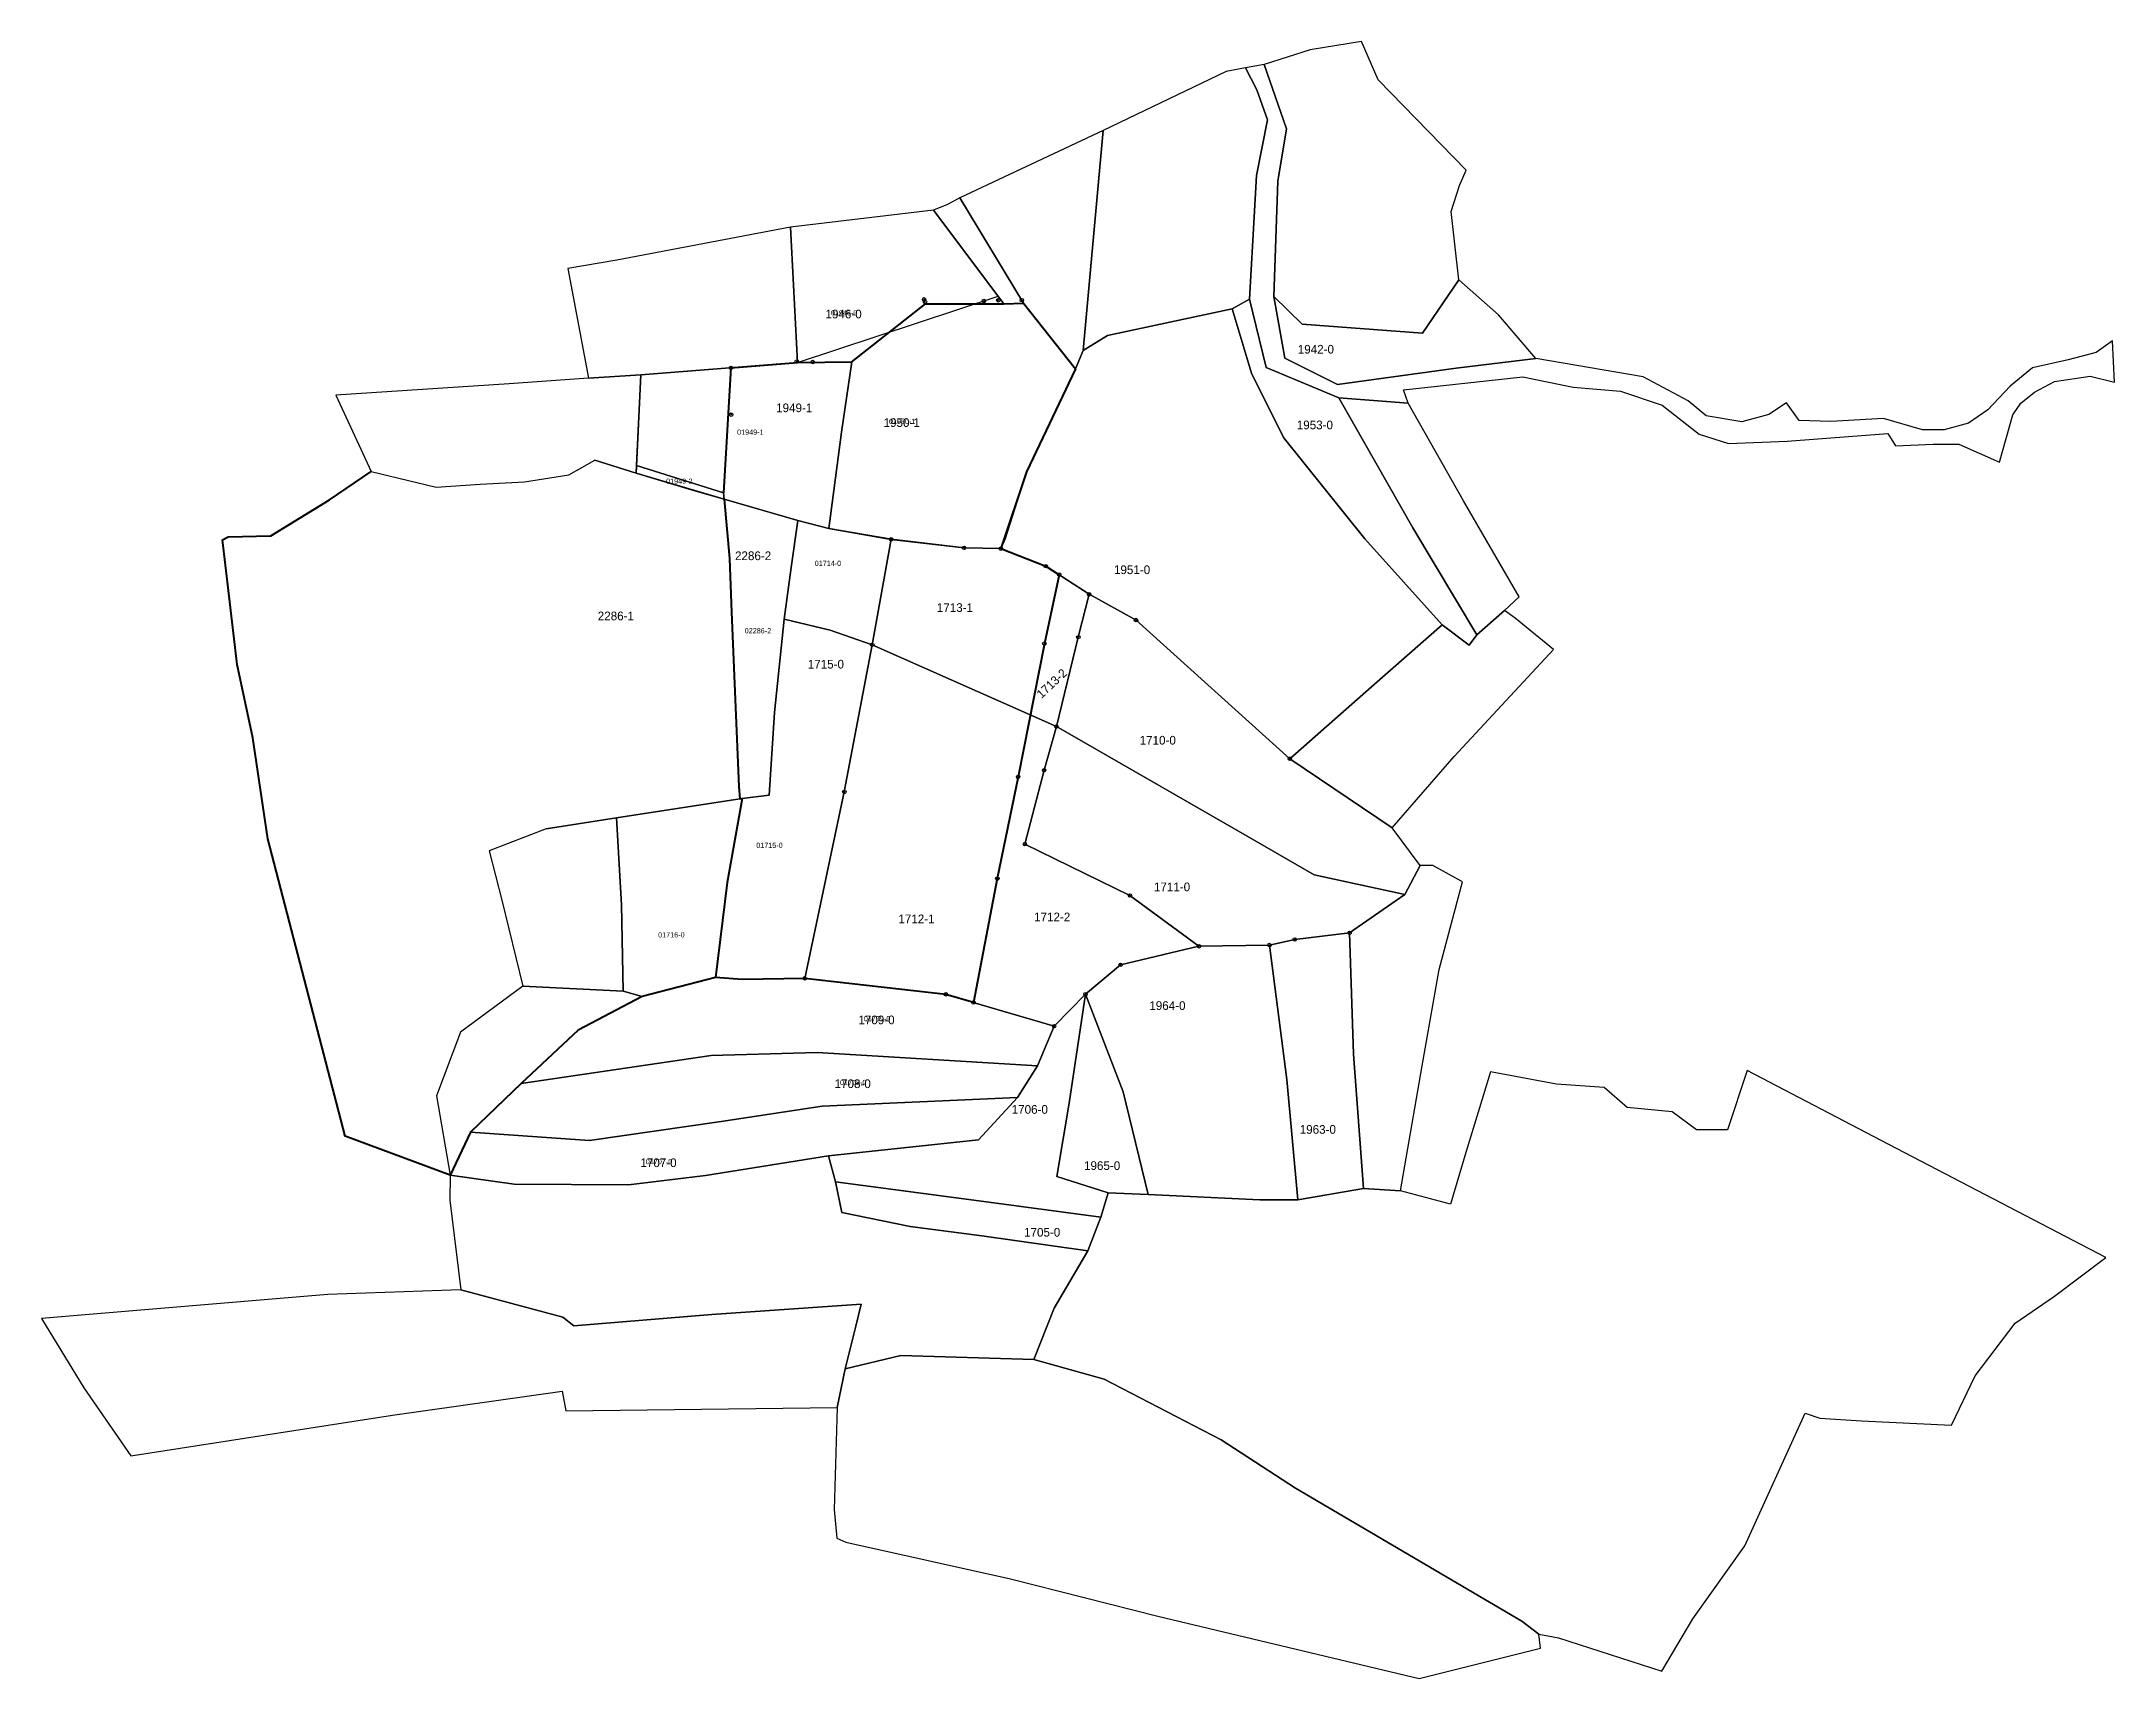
# Model space of a CAD drawing. Header units: inches. Extents: x 7518787 to 7519383, y 4697908 to 4698378.
import ezdxf
from ezdxf.enums import TextEntityAlignment as Align

# ---------------------------------------------------------------- set-up
doc = ezdxf.new("R2010")
doc.units = ezdxf.units.IN
doc.header["$MEASUREMENT"] = 0
doc.header["$PDMODE"] = 32
doc.header["$PDSIZE"] = -3
for name, color, linetype in [('Nr.i parcelles i ri', 10, 'Continuous'), ('RAHOVIC_PAR_PARCELGEOM_ILI', 7, 'Continuous'), ('RAHOVICA_A10_PAR_PARCEL_TX', 7, 'Continuous'), ('RAHOVICA_PAR_PARCELGEOM_IL', 7, 'Continuous'), ('TEXT', 1, 'Continuous')]:
    doc.layers.add(name, color=color, linetype=linetype)

msp = doc.modelspace()

# ---------------------------------------------------------------- linework, layer by layer
for p, q in [((7519002.81, 4698324.89), (7519004.77, 4698285.98)), ((7519004.77, 4698285.98), (7519002.81, 4698324.89)), ((7519041.63, 4698302.84), (7519020.44, 4698286.12)), ((7519020.44, 4698286.12), (7519041.63, 4698302.84)), ((7519004.77, 4698285.98), (7518959.74, 4698282.41)), ((7518959.74, 4698282.41), (7519004.77, 4698285.98)), ((7519020.44, 4698286.12), (7519004.77, 4698285.98)), ((7519004.77, 4698285.98), (7519020.44, 4698286.12)), ((7519017.41, 4698265.95), (7519020.44, 4698286.12)), ((7519020.44, 4698286.12), (7519017.41, 4698265.95)), ((7518959.74, 4698282.41), (7518944.74, 4698281.44)), ((7518944.74, 4698281.44), (7518959.74, 4698282.41)), ((7518958.52, 4698256.32), (7518959.74, 4698282.41)), ((7518959.74, 4698282.41), (7518958.52, 4698256.32)), ((7519013.77, 4698238.24), (7519017.41, 4698265.95)), ((7519017.41, 4698265.95), (7519013.77, 4698238.24)), ((7518946.48, 4698257.9), (7518958.42, 4698254.16)), ((7518958.42, 4698254.16), (7518946.48, 4698257.9)), ((7518958.42, 4698254.16), (7518958.52, 4698256.32)), ((7518958.52, 4698256.32), (7518958.42, 4698254.16)), ((7518958.52, 4698256.32), (7518983.55, 4698248.47)), ((7518958.52, 4698256.32), (7518958.52, 4698256.32)), ((7518983.55, 4698248.47), (7518958.52, 4698256.32)), ((7518975.24, 4698249.07), (7518958.42, 4698254.16)), ((7518958.42, 4698254.16), (7518975.24, 4698249.07)), ((7518983.72, 4698246.63), (7518975.24, 4698249.07)), ((7518975.24, 4698249.07), (7518983.72, 4698246.63)), ((7518983.55, 4698248.47), (7518983.72, 4698246.63)), ((7518983.72, 4698246.63), (7518983.55, 4698248.47)), ((7518983.72, 4698246.63), (7519004.91, 4698240.54)), ((7519004.91, 4698240.54), (7518983.72, 4698246.63)), ((7518983.72, 4698246.63), (7518983.72, 4698246.63)), ((7518983.72, 4698246.63), (7518983.72, 4698246.63)), ((7519003.01, 4698227.06), (7519004.91, 4698240.54)), ((7519004.91, 4698240.54), (7519003.01, 4698227.06)), ((7519004.91, 4698240.54), (7519013.77, 4698238.24)), ((7519013.77, 4698238.24), (7519004.91, 4698240.54)), ((7519031.71, 4698235.12), (7519013.77, 4698238.24)), ((7519013.77, 4698238.24), (7519031.71, 4698235.12)), ((7519026.3, 4698204.81), (7519031.71, 4698235.12)), ((7519031.71, 4698235.12), (7519026.3, 4698204.81)), ((7519052.68, 4698232.69), (7519031.71, 4698235.12)), ((7519031.71, 4698235.12), (7519052.68, 4698232.69)), ((7519000.97, 4698212.18), (7519003.01, 4698227.06)), ((7519003.01, 4698227.06), (7519000.97, 4698212.18)), ((7518998.14, 4698185.28), (7519000.97, 4698212.18)), ((7519000.97, 4698212.18), (7518998.14, 4698185.28)), ((7519000.97, 4698212.18), (7519014.16, 4698208.99)), ((7519014.16, 4698208.99), (7519000.97, 4698212.18)), ((7519014.16, 4698208.99), (7519026.3, 4698204.81)), ((7519026.3, 4698204.81), (7519014.16, 4698208.99)), ((7519018.25, 4698162.48), (7519026.3, 4698204.81)), ((7519026.3, 4698204.81), (7519018.25, 4698162.48)), ((7519079.22, 4698181.31), (7519026.3, 4698204.81)), ((7519026.3, 4698204.81), (7519079.22, 4698181.31)), ((7519026.3, 4698204.81), (7519026.3, 4698204.81)), ((7518996.6, 4698161.57), (7518998.14, 4698185.28)), ((7518998.14, 4698185.28), (7518996.6, 4698161.57)), ((7518952.79, 4698155.01), (7518988.21, 4698160.47)), ((7518988.21, 4698160.47), (7518952.79, 4698155.01)), ((7518988.85, 4698160.57), (7518984.59, 4698136.43)), ((7518988.21, 4698160.47), (7518988.85, 4698160.57)), ((7518988.85, 4698160.57), (7518988.21, 4698160.47)), ((7518988.21, 4698160.47), (7518988.21, 4698160.47)), ((7518988.85, 4698160.57), (7518996.6, 4698161.57)), ((7518996.6, 4698161.57), (7518988.85, 4698160.57)), ((7519006.88, 4698108.89), (7519018.25, 4698162.48)), ((7519018.25, 4698162.48), (7519006.88, 4698108.89)), ((7518932.5, 4698151.83), (7518952.79, 4698155.01)), ((7518952.79, 4698155.01), (7518932.5, 4698151.83)), ((7518952.79, 4698155.01), (7518954.2, 4698130.04)), ((7518952.79, 4698155.01), (7518952.79, 4698155.01)), ((7518954.2, 4698130.04), (7518952.79, 4698155.01)), ((7518954.2, 4698130.04), (7518954.67, 4698105.17)), ((7518954.67, 4698105.17), (7518954.2, 4698130.04)), ((7518925.81, 4698106.62), (7518954.67, 4698105.17)), ((7518954.67, 4698105.17), (7518925.81, 4698106.62)), ((7518960.14, 4698103.71), (7518981.17, 4698109.17)), ((7518981.17, 4698109.17), (7518960.14, 4698103.71)), ((7518981.17, 4698109.17), (7518988.85, 4698108.57)), ((7518988.85, 4698108.57), (7518981.17, 4698109.17)), ((7518981.17, 4698109.17), (7518981.17, 4698109.17)), ((7518988.85, 4698108.57), (7519006.88, 4698108.89)), ((7519006.88, 4698108.89), (7518988.85, 4698108.57)), ((7519047.43, 4698104.28), (7519006.88, 4698108.89)), ((7519006.88, 4698108.89), (7519047.43, 4698104.28)), ((7519006.88, 4698108.89), (7519006.88, 4698108.89)), ((7518941.74, 4698094), (7518960.14, 4698103.71)), ((7518960.14, 4698103.71), (7518941.74, 4698094)), ((7518954.67, 4698105.17), (7518960.14, 4698103.71)), ((7518960.14, 4698103.71), (7518954.67, 4698105.17)), ((7518979.95, 4698086.72), (7518925.36, 4698078.65)), ((7518925.36, 4698078.65), (7518979.95, 4698086.72)), ((7519010.48, 4698087.53), (7518979.95, 4698086.72)), ((7518979.95, 4698086.72), (7519010.48, 4698087.53)), ((7519073.8, 4698083.77), (7519010.48, 4698087.53)), ((7519010.48, 4698087.53), (7519073.8, 4698083.77)), ((7519011.93, 4698072.18), (7518982.82, 4698067.74)), ((7518982.82, 4698067.74), (7519011.93, 4698072.18)), ((7519068.06, 4698074.61), (7519011.93, 4698072.18)), ((7519011.93, 4698072.18), (7519068.06, 4698074.61)), ((7518982.82, 4698067.74), (7518945.01, 4698062.28)), ((7518945.01, 4698062.28), (7518982.82, 4698067.74)), ((7519013.74, 4698057.87), (7519056.82, 4698062.48)), ((7519056.82, 4698062.48), (7519013.74, 4698057.87)), ((7519013.74, 4698057.87), (7518978.32, 4698052.24)), ((7518978.32, 4698052.24), (7519013.74, 4698057.87)), ((7519015.73, 4698050.36), (7519013.74, 4698057.87)), ((7519013.74, 4698057.87), (7519015.73, 4698050.36)), ((7518956.19, 4698049.51), (7518923.31, 4698049.73)), ((7518923.31, 4698049.73), (7518956.19, 4698049.51)), ((7518978.32, 4698052.24), (7518956.19, 4698049.51)), ((7518956.19, 4698049.51), (7518978.32, 4698052.24)), ((7519058.37, 4698044.75), (7519015.73, 4698050.36)), ((7519017.49, 4698041.53), (7519015.73, 4698050.36)), ((7519015.73, 4698050.36), (7519058.37, 4698044.75)), ((7519015.73, 4698050.36), (7519017.49, 4698041.53)), ((7519037.2, 4698037.58), (7519017.49, 4698041.53)), ((7519017.49, 4698041.53), (7519037.2, 4698037.58)), ((7519057.83, 4698034.82), (7519037.2, 4698037.58)), ((7519037.2, 4698037.58), (7519057.83, 4698034.82))]:
    msp.add_line(p, q)
at = {"color": 4, "linetype": 'Continuous', "lineweight": 40}
for p, q in [((7519020.44, 4698286.12), (7519041.63, 4698302.84)), ((7519041.63, 4698302.84), (7519064.07, 4698302.84)), ((7519064.07, 4698302.84), (7519069.81, 4698303.05)), ((7519069.81, 4698303.05), (7519084.76, 4698284.19)), ((7518985.66, 4698284.41, 650.63), (7519004.77, 4698285.98)), ((7519004.77, 4698285.98), (7519020.44, 4698286.12)), ((7518985.66, 4698284.41, 650.63), (7518983.55, 4698248.47)), ((7519084.76, 4698284.19), (7519070.65, 4698254.53)), ((7519070.65, 4698254.53), (7519063.26, 4698232.45)), ((7519063.26, 4698232.45), (7519076.15, 4698227.38)), ((7519076.15, 4698227.38), (7519079.99, 4698224.9)), ((7519079.99, 4698224.9), (7519075.77, 4698205.15)), ((7519075.77, 4698205.15), (7519068.22, 4698166.79)), ((7519068.22, 4698166.79), (7519062.23, 4698137.55)), ((7519062.23, 4698137.55), (7519055.38, 4698101.95)), ((7518988.85, 4698108.57), (7518981.17, 4698109.17)), ((7519006.88, 4698108.89), (7518988.85, 4698108.57)), ((7519047.43, 4698104.28), (7519006.88, 4698108.89)), ((7519055.38, 4698101.95), (7519047.43, 4698104.28))]:
    msp.add_line(p, q, dxfattribs=at)
at = {"color": 1, "linetype": 'Continuous'}
for p, q in [((7518958.52, 4698256.32), (7518983.55, 4698248.47)), ((7518983.55, 4698248.47), (7518983.72, 4698246.63))]:
    msp.add_line(p, q, dxfattribs=at)
at = {"color": 2, "linetype": 'Continuous'}
for p, q in [((7518983.72, 4698246.63), (7519004.91, 4698240.54)), ((7519004.91, 4698240.54), (7519013.77, 4698238.24)), ((7519013.77, 4698238.24), (7519031.69, 4698235.04)), ((7519031.69, 4698235.04), (7519052.68, 4698232.69)), ((7519052.68, 4698232.69), (7519063.26, 4698232.45)), ((7519075.77, 4698205.15), (7519079.99, 4698224.9)), ((7519075.77, 4698205.15), (7519072.18, 4698187.33)), ((7519072.18, 4698187.33), (7519068.22, 4698166.79)), ((7519062.23, 4698137.55), (7519068.22, 4698166.79)), ((7519055.38, 4698101.95), (7519062.23, 4698137.55))]:
    msp.add_line(p, q, dxfattribs=at)
at = {"color": 4, "linetype": 'Continuous'}
msp.add_line((7518988.85, 4698160.57), (7518988.21, 4698160.52), dxfattribs=at)
at = {"color": 2, "linetype": 'Continuous', "lineweight": 40, "flags": 128}
msp.add_lwpolyline([(7518983.67, 4698246.64), (7518985.26, 4698229.59), (7518985.79, 4698214.19), (7518987.95, 4698164.09), (7518988.21, 4698160.47), (7518988.85, 4698160.57), (7518984.59, 4698136.43), (7518981.17, 4698109.17), (7518960.14, 4698103.71), (7518941.74, 4698094), (7518925.36, 4698078.65), (7518910.77, 4698064.61), (7518904.95, 4698052.33), (7518874.75, 4698063.54), (7518868.61, 4698087.07), (7518852.5, 4698149.01), (7518848.15, 4698178.07), (7518843.66, 4698199.15), (7518841.23, 4698220.37), (7518839.44, 4698234.93), (7518841.11, 4698235.8), (7518853.36, 4698236.13), (7518870.18, 4698246.51), (7518882.2, 4698254.62), (7518882.2, 4698254.62), (7518882.2, 4698254.62), (7518882.2, 4698254.62)], dxfattribs=at)
at = {"color": 1, "linetype": 'Continuous', "flags": 128}
msp.add_lwpolyline([(7519079.99, 4698224.9), (7519075.77, 4698205.15), (7519072.18, 4698187.33), (7519068.22, 4698166.79), (7519062.23, 4698137.55), (7519055.38, 4698101.95)], dxfattribs=at)
msp.add_lwpolyline([(7518981.17, 4698109.17), (7518984.59, 4698136.43), (7518988.85, 4698160.57), (7518952.79, 4698155.01), (7518954.2, 4698130.04), (7518954.67, 4698105.17), (7518960.14, 4698103.71), (7518981.17, 4698109.17)], close=True)
for p in [(7519031.71, 4698235.12), (7519052.68, 4698232.69), (7519102.12, 4698211.91), (7519026.3, 4698204.81), (7519075.77, 4698205.15), (7519146.33, 4698172.04), (7519068.22, 4698166.79), (7519018.25, 4698162.48), (7519062.23, 4698137.55), (7519120.23, 4698118.1), (7519140.48, 4698118.46), (7519147.76, 4698120.04), (7519163.55, 4698121.98), (7519097.7, 4698112.76), (7519006.88, 4698108.89), (7519047.43, 4698104.28), (7519055.38, 4698101.95), (7519087.61, 4698104.32), (7519078.57, 4698095.14)]:
    msp.add_point(p)
at = {"color": 1, "linetype": 'Continuous'}
for p in [(7519063.26, 4698232.45), (7519076.15, 4698227.38), (7519088.64, 4698219.32), (7519102.12, 4698211.91), (7519146.33, 4698172.04)]:
    msp.add_point(p, dxfattribs=at)
at = {"color": 2, "linetype": 'Continuous'}
for p in [(7519063.26, 4698232.45), (7519076.15, 4698227.38), (7519080.02, 4698225.02), (7519088.64, 4698219.32)]:
    msp.add_point(p, dxfattribs=at)
at = {"color": 0, "linetype": 'Continuous'}
for p in [(7519085.52, 4698206.97), (7519079.22, 4698181.31), (7519075.69, 4698168.72), (7519070.18, 4698147.47), (7519100.37, 4698132.71)]:
    msp.add_point(p, dxfattribs=at)
at = {"layer": 'RAHOVIC_PAR_PARCELGEOM_ILI', "color": 7, "linetype": 'Continuous'}
msp.add_lwpolyline([(7519070.65, 4698254.53), (7519084.76, 4698284.19), (7519069.81, 4698303.05), (7519064.07, 4698302.84), (7519041.63, 4698302.84), (7519020.44, 4698286.12), (7519017.41, 4698265.95), (7519013.77, 4698238.24), (7519031.71, 4698235.12), (7519052.68, 4698232.69), (7519063.26, 4698232.45), (7519064.5, 4698235.29), (7519070.65, 4698254.53)], close=True, dxfattribs=at)
at = {"layer": 'RAHOVICA_PAR_PARCELGEOM_IL', "color": 5, "linetype": 'Continuous'}
for p, q in [((7518958.42, 4698254.16), (7518946.48, 4698257.9)), ((7518983.72, 4698246.63), (7518958.42, 4698254.16)), ((7519004.91, 4698240.54), (7518983.72, 4698246.63)), ((7519004.91, 4698240.54), (7519003.01, 4698227.06)), ((7519003.01, 4698227.06), (7519004.91, 4698240.54)), ((7519004.91, 4698240.54), (7519003.01, 4698227.06)), ((7519013.77, 4698238.24), (7519004.91, 4698240.54)), ((7519004.91, 4698240.54), (7519004.91, 4698240.54)), ((7519031.71, 4698235.12), (7519013.77, 4698238.24)), ((7519026.3, 4698204.81), (7519031.71, 4698235.12)), ((7519003.01, 4698227.06), (7519000.97, 4698212.18)), ((7519003.01, 4698227.06), (7519000.97, 4698212.18)), ((7519000.97, 4698212.18), (7519003.01, 4698227.06)), ((7519000.97, 4698212.18), (7518998.14, 4698185.28)), ((7518998.14, 4698185.28), (7519000.97, 4698212.18)), ((7519000.97, 4698212.18), (7518998.14, 4698185.28)), ((7519018.25, 4698162.48), (7519026.3, 4698204.81)), ((7519026.3, 4698204.81), (7519026.3, 4698204.81)), ((7518998.14, 4698185.28), (7518996.6, 4698161.57)), ((7518996.6, 4698161.57), (7518998.14, 4698185.28)), ((7518998.14, 4698185.28), (7518996.6, 4698161.57)), ((7518998.14, 4698185.28), (7518998.14, 4698185.28)), ((7518952.79, 4698155.01), (7518988.21, 4698160.47)), ((7518988.85, 4698160.57), (7518988.21, 4698160.47)), ((7518996.6, 4698161.57), (7518988.85, 4698160.57)), ((7519006.88, 4698108.89), (7519018.25, 4698162.48)), ((7518932.5, 4698151.83), (7518952.79, 4698155.01)), ((7518984.59, 4698136.43), (7518981.17, 4698109.17)), ((7518981.17, 4698109.17), (7518988.85, 4698108.57)), ((7518988.85, 4698108.57), (7519006.88, 4698108.89)), ((7519006.88, 4698108.89), (7519006.88, 4698108.89))]:
    msp.add_line(p, q, dxfattribs=at)
at = {"layer": 'RAHOVICA_PAR_PARCELGEOM_IL', "color": 1, "linetype": 'Continuous'}
for p, q in [((7518985.26, 4698229.59), (7518983.72, 4698246.63)), ((7518985.79, 4698214.19), (7518985.26, 4698229.59)), ((7518987.95, 4698164.09), (7518985.79, 4698214.19)), ((7518988.21, 4698160.47), (7518987.95, 4698164.09))]:
    msp.add_line(p, q, dxfattribs=at)
at = {"layer": 'RAHOVICA_PAR_PARCELGEOM_IL', "color": 5, "linetype": 'Continuous'}
for points in [[(7519194.96, 4698309.73), (7519192.76, 4698329.39), (7519195.14, 4698336.87), (7519197.01, 4698341.29), (7519171.75, 4698367.23), (7519166.99, 4698378.28), (7519152.22, 4698375.9), (7519138.97, 4698371.65), (7519145.42, 4698353.13), (7519142.92, 4698338.07), (7519141.73, 4698304.93), (7519149.88, 4698296.94), (7519184.53, 4698294.39), (7519194.96, 4698309.73)], [(7519135.71, 4698321.07), (7519136.73, 4698339.76), (7519139.96, 4698355.74), (7519136.9, 4698364.4), (7519133.61, 4698370.66), (7519128, 4698369.64), (7519092.67, 4698352.64), (7519086.97, 4698289.46), (7519093.93, 4698293.71), (7519129.77, 4698301.35), (7519134.78, 4698304.17), (7519135.71, 4698321.07)], [(7519350.4, 4698257.29), (7519354.25, 4698270.88), (7519356.53, 4698274.24), (7519360.51, 4698277.47), (7519366.21, 4698280.51), (7519376.45, 4698282.03), (7519383.48, 4698280.32), (7519382.89, 4698292.24), (7519378.15, 4698288.83), (7519370.18, 4698286.74), (7519359.93, 4698284.46), (7519353.48, 4698279.14), (7519347.03, 4698272.31), (7519341.53, 4698268.51), (7519334.5, 4698266.61), (7519328.3, 4698266.62), (7519317.07, 4698269.86), (7519301.86, 4698269.01), (7519292.76, 4698269.28), (7519289.15, 4698274.41), (7519284.06, 4698270.99), (7519276.28, 4698268.9), (7519266.04, 4698270.61), (7519260.91, 4698274.98), (7519247.96, 4698281.86), (7519217.04, 4698287.13), (7519194.22, 4698284.37), (7519160.08, 4698279.61), (7519144.93, 4698287.2), (7519141.73, 4698304.93), (7519142.92, 4698338.07), (7519145.42, 4698353.13), (7519138.97, 4698371.65), (7519133.61, 4698370.66), (7519136.9, 4698364.4), (7519139.96, 4698355.74), (7519136.73, 4698339.76), (7519135.71, 4698321.07), (7519134.78, 4698304.17), (7519139.56, 4698284.52), (7519160.45, 4698275.84), (7519180.35, 4698274.27), (7519179.02, 4698278.07), (7519213.36, 4698281.87), (7519227.79, 4698278.83), (7519241.45, 4698277.69), (7519253.4, 4698273.7), (7519264.03, 4698265.35), (7519272.49, 4698262.7), (7519289.32, 4698263.39), (7519318.32, 4698265.55), (7519320.47, 4698261.96), (7519331.29, 4698262.53), (7519338.69, 4698262.53), (7519350.4, 4698257.29)], [(7519086.97, 4698289.46), (7519092.67, 4698352.64), (7519051.47, 4698333.3), (7519069.81, 4698303.05), (7519084.76, 4698284.19), (7519086.97, 4698289.46)], [(7519069.81, 4698303.05), (7519051.47, 4698333.3), (7519047.9, 4698331.36), (7519043.86, 4698329.74), (7519064.07, 4698302.84), (7519069.81, 4698303.05)], [(7519020.44, 4698286.12), (7519041.63, 4698302.84), (7519064.07, 4698302.84), (7519043.86, 4698329.74), (7519002.81, 4698324.89), (7519004.77, 4698285.98), (7519020.44, 4698286.12)], [(7519004.77, 4698285.98), (7519002.81, 4698324.89), (7518952.88, 4698315.39), (7518938.73, 4698312.96), (7518944.74, 4698281.44), (7518959.74, 4698282.41), (7519004.77, 4698285.98)], [(7519217.04, 4698287.13), (7519206.34, 4698299.7), (7519194.96, 4698309.73), (7519184.53, 4698294.39), (7519149.88, 4698296.94), (7519141.73, 4698304.93), (7519144.93, 4698287.2), (7519160.08, 4698279.61), (7519194.22, 4698284.37), (7519217.04, 4698287.13)], [(7519181.7, 4698238.43), (7519160.45, 4698275.84), (7519139.56, 4698284.52), (7519134.78, 4698304.17), (7519129.77, 4698301.35), (7519135.36, 4698282.86), (7519144.56, 4698264.44), (7519167.91, 4698235.25), (7519190.11, 4698210.56), (7519197.88, 4698204.68), (7519200.11, 4698207.67), (7519181.7, 4698238.43)], [(7519070.65, 4698254.53), (7519084.76, 4698284.19), (7519069.81, 4698303.05), (7519064.07, 4698302.84), (7519041.63, 4698302.84), (7519020.44, 4698286.12), (7519017.41, 4698265.95), (7519013.77, 4698238.24), (7519031.71, 4698235.12), (7519052.68, 4698232.69), (7519063.26, 4698232.45), (7519064.5, 4698235.29), (7519070.65, 4698254.53)], [(7519190.11, 4698210.56), (7519167.91, 4698235.25), (7519144.56, 4698264.44), (7519135.36, 4698282.86), (7519129.77, 4698301.35), (7519093.93, 4698293.71), (7519086.97, 4698289.46), (7519084.76, 4698284.19), (7519070.65, 4698254.53), (7519064.5, 4698235.29), (7519063.26, 4698232.45), (7519076.15, 4698227.38), (7519088.64, 4698219.32), (7519102.12, 4698211.91), (7519146.33, 4698172.04), (7519169.87, 4698192.73), (7519190.11, 4698210.56)], [(7519017.41, 4698265.95), (7519020.44, 4698286.12), (7519004.77, 4698285.98), (7518959.74, 4698282.41), (7518958.42, 4698254.16), (7518983.72, 4698246.63), (7519004.91, 4698240.54), (7519013.77, 4698238.24), (7519017.41, 4698265.95)], [(7518958.42, 4698254.16), (7518959.74, 4698282.41), (7518944.74, 4698281.44), (7518921.89, 4698279.79), (7518872.08, 4698276.57), (7518882.2, 4698254.62), (7518900.9, 4698250.13), (7518913.51, 4698251.02), (7518926.28, 4698251.69), (7518939.05, 4698253.71), (7518946.48, 4698257.9), (7518958.42, 4698254.16)], [(7519196.31, 4698246.22), (7519180.35, 4698274.27), (7519160.45, 4698275.84), (7519181.7, 4698238.43), (7519200.11, 4698207.67), (7519208.08, 4698214.7), (7519212.29, 4698218.55), (7519196.31, 4698246.22)], [(7519079.22, 4698181.31), (7519085.52, 4698206.97), (7519088.64, 4698219.32), (7519076.15, 4698227.38), (7519063.26, 4698232.45), (7519052.68, 4698232.69), (7519031.71, 4698235.12), (7519026.3, 4698204.81), (7519079.22, 4698181.31)], [(7519146.33, 4698172.04), (7519102.12, 4698211.91), (7519088.64, 4698219.32), (7519085.52, 4698206.97), (7519079.22, 4698181.31), (7519131.58, 4698151.21), (7519153.39, 4698138.66), (7519179.43, 4698133.02), (7519183.85, 4698141.36), (7519175.79, 4698152.21), (7519146.33, 4698172.04)], [(7519193.56, 4698172.66), (7519222.19, 4698203.47), (7519211.11, 4698212.42), (7519208.08, 4698214.7), (7519200.11, 4698207.67), (7519197.88, 4698204.68), (7519190.11, 4698210.56), (7519169.87, 4698192.73), (7519146.33, 4698172.04), (7519175.79, 4698152.21), (7519193.56, 4698172.66)], [(7519120.23, 4698118.1), (7519100.37, 4698132.71), (7519070.18, 4698147.47), (7519075.69, 4698168.72), (7519079.22, 4698181.31), (7519026.3, 4698204.81), (7519018.25, 4698162.48), (7519006.88, 4698108.89), (7519047.43, 4698104.28), (7519078.57, 4698095.14), (7519087.61, 4698104.32), (7519097.7, 4698112.76), (7519120.23, 4698118.1)], [(7519179.43, 4698133.02), (7519153.39, 4698138.66), (7519131.58, 4698151.21), (7519079.22, 4698181.31), (7519075.69, 4698168.72), (7519070.18, 4698147.47), (7519100.37, 4698132.71), (7519120.23, 4698118.1), (7519140.48, 4698118.46), (7519147.76, 4698120.04), (7519163.55, 4698121.98), (7519179.43, 4698133.02)], [(7518954.2, 4698130.04), (7518952.79, 4698155.01), (7518932.5, 4698151.83), (7518916.18, 4698145.53), (7518919.8, 4698131.32), (7518925.81, 4698106.62), (7518954.67, 4698105.17), (7518954.2, 4698130.04)], [(7519178.13, 4698047.76), (7519184.38, 4698083.72), (7519189.31, 4698111.44), (7519196, 4698136.61), (7519187.46, 4698141.36), (7519183.85, 4698141.36), (7519179.43, 4698133.02), (7519163.55, 4698121.98), (7519164.62, 4698087.04), (7519167.53, 4698048.43), (7519178.13, 4698047.76)], [(7519145.46, 4698079.84), (7519140.48, 4698118.46), (7519120.23, 4698118.1), (7519097.7, 4698112.76), (7519087.61, 4698104.32), (7519098.4, 4698076.29), (7519105.59, 4698046.75), (7519137.72, 4698045.24), (7519148.61, 4698045.16), (7519145.46, 4698079.84)], [(7519167.53, 4698048.43), (7519164.62, 4698087.04), (7519163.55, 4698121.98), (7519147.76, 4698120.04), (7519140.48, 4698118.46), (7519145.46, 4698079.84), (7519148.61, 4698045.16), (7519167.53, 4698048.43)], [(7519078.57, 4698095.14), (7519047.43, 4698104.28), (7519006.88, 4698108.89), (7518988.85, 4698108.57), (7518981.17, 4698109.17), (7518960.14, 4698103.71), (7518941.74, 4698094), (7518925.36, 4698078.65), (7518979.95, 4698086.72), (7519010.48, 4698087.53), (7519073.8, 4698083.77), (7519078.57, 4698095.14)], [(7519079.31, 4698051.89), (7519082.92, 4698073), (7519087.61, 4698104.32), (7519078.57, 4698095.14), (7519073.8, 4698083.77), (7519068.06, 4698074.61), (7519056.82, 4698062.48), (7519013.74, 4698057.87), (7519015.73, 4698050.36), (7519058.37, 4698044.75), (7519092.01, 4698040.23), (7519094.16, 4698047.22), (7519079.31, 4698051.89)], [(7519105.59, 4698046.75), (7519098.4, 4698076.29), (7519087.61, 4698104.32), (7519082.92, 4698073), (7519079.31, 4698051.89), (7519094.16, 4698047.22), (7519105.59, 4698046.75)], [(7519343.43, 4697994.55), (7519354.95, 4698009.72), (7519366.2, 4698017.53), (7519380.97, 4698028.6), (7519318.56, 4698061.12), (7519277.87, 4698082.41), (7519272.18, 4698065.33), (7519263.26, 4698065.33), (7519256.24, 4698070.46), (7519243.33, 4698071.79), (7519236.69, 4698077.49), (7519223.03, 4698078.44), (7519204.05, 4698082.04), (7519196.91, 4698058.77), (7519192.55, 4698043.96), (7519178.13, 4698047.76), (7519167.53, 4698048.43), (7519148.61, 4698045.16), (7519137.72, 4698045.24), (7519105.59, 4698046.75), (7519094.16, 4698047.22), (7519092.01, 4698040.23), (7519088.25, 4698030.53), (7519078.55, 4698014.03), (7519072.73, 4697999.25), (7519092.94, 4697993.59), (7519126.58, 4697976.24), (7519148.01, 4697962.29), (7519213.08, 4697924.05), (7519217.98, 4697920.31), (7519223.63, 4697919.29), (7519253.33, 4697909.71), (7519262.21, 4697924.68), (7519277.18, 4697945.71), (7519294.52, 4697983.85), (7519298.76, 4697982.43), (7519310.69, 4697981.62), (7519336.56, 4697980.41), (7519343.43, 4697994.55)], [(7519088.25, 4698030.53), (7519092.01, 4698040.23), (7519058.37, 4698044.75), (7519015.73, 4698050.36), (7519017.49, 4698041.53), (7519037.2, 4698037.58), (7519057.83, 4698034.82), (7519088.25, 4698030.53)], [(7519213.08, 4697924.05), (7519148.01, 4697962.29), (7519126.58, 4697976.24), (7519092.94, 4697993.59), (7519072.73, 4697999.25), (7519034.53, 4698000.46), (7519018.54, 4697996.65), (7519016.18, 4697985.53), (7519015.33, 4697956.17), (7519016.12, 4697947.92), (7519018.66, 4697946.73), (7519066.04, 4697936.19), (7519108.38, 4697925.52), (7519183.58, 4697907.56), (7519218.38, 4697916.26), (7519217.98, 4697920.31), (7519213.08, 4697924.05)]]:
    msp.add_lwpolyline(points, close=True, dxfattribs=at)
at = {"layer": 'RAHOVICA_PAR_PARCELGEOM_IL', "color": 0, "linetype": 'Continuous'}
for points in [[(7518941.74, 4698094), (7518960.14, 4698103.71), (7518954.67, 4698105.17), (7518925.81, 4698106.62), (7518907.85, 4698093.39), (7518901, 4698075.09), (7518904.95, 4698052.32), (7518910.77, 4698064.61), (7518925.36, 4698078.65), (7518941.74, 4698094)], [(7519068.06, 4698074.61), (7519073.8, 4698083.77), (7519010.48, 4698087.53), (7518979.95, 4698086.72), (7518925.36, 4698078.65), (7518910.77, 4698064.61), (7518945.01, 4698062.28), (7518982.82, 4698067.74), (7519011.93, 4698072.18), (7519068.06, 4698074.61)], [(7518978.32, 4698052.24), (7519013.74, 4698057.87), (7519056.82, 4698062.48), (7519068.06, 4698074.61), (7519011.93, 4698072.18), (7518982.82, 4698067.74), (7518945.01, 4698062.28), (7518910.77, 4698064.61), (7518904.95, 4698052.32), (7518923.31, 4698049.73), (7518956.19, 4698049.51), (7518978.32, 4698052.24)], [(7519057.83, 4698034.82), (7519037.2, 4698037.58), (7519017.49, 4698041.53), (7519015.73, 4698050.36), (7519013.74, 4698057.87), (7518978.32, 4698052.24), (7518956.19, 4698049.51), (7518923.31, 4698049.73), (7518904.95, 4698052.32), (7518904.81, 4698045.13), (7518907.97, 4698019.36), (7518937.28, 4698011.43), (7518940.48, 4698009.01), (7518980.2, 4698012.21), (7519023.06, 4698015.18), (7519021.52, 4698008.89), (7519018.54, 4697996.65), (7519034.53, 4698000.46), (7519072.73, 4697999.25), (7519078.55, 4698014.03), (7519088.25, 4698030.53), (7519057.83, 4698034.82)], [(7519016.18, 4697985.53), (7519018.54, 4697996.65), (7519021.52, 4698008.89), (7519023.06, 4698015.18), (7518980.2, 4698012.21), (7518940.48, 4698009.01), (7518937.28, 4698011.43), (7518907.97, 4698019.36), (7518869.72, 4698017.99), (7518787.41, 4698011.05), (7518799.63, 4697991.11), (7518813.14, 4697971.59), (7518888.3, 4697983.32), (7518937.17, 4697990.14), (7518938.18, 4697984.53), (7519016.18, 4697985.53)]]:
    msp.add_lwpolyline(points, close=True, dxfattribs=at)
at = {"layer": 'TEXT', "color": 1, "linetype": 'Continuous'}
msp.add_line((7519004.77, 4698285.98), (7519062.46, 4698304.99, 705.67), dxfattribs=at)
for p in [(7519041.19, 4698304.12, 654.01), (7519041.45, 4698303.4, 653.65), (7519058.37, 4698303.64, 655.67), (7519062.52, 4698303.84, 655.48), (7519069.31, 4698303.88, 655.63), (7519004.59, 4698286.27, 651.92), (7519009.17, 4698286.09, 652.17), (7518985.66, 4698284.41, 650.63), (7518985.72, 4698270.97, 649.64)]:
    msp.add_point(p, dxfattribs=at)

# ---------------------------------------------------------------- texts
for s, p in [('01946-0', (7519014.4, 4698299.5)), ('01950-1', (7519031.09, 4698268.27)), ('01949-1', (7518987.43, 4698265.19)), ('01949-2', (7518967.01, 4698251.09)), ('01714-0', (7519009.74, 4698227.46)), ('02286-2', (7518989.62, 4698208.09)), ('01715-0', (7518992.93, 4698146.39)), ('01716-0', (7518964.73, 4698120.65)), ('01709-0', (7519023.86, 4698096.54)), ('01708-0', (7519017.01, 4698078.19)), ('01707-0', (7518961.17, 4698055.46))]:
    msp.add_text(s, height=1.5).set_placement(p)
at = {"layer": 'Nr.i parcelles i ri', "color": 0}
msp.add_text('1713-2', height=2.5, rotation=43.22564, dxfattribs=at).set_placement((7519077.89, 4698193.69), align=Align.MIDDLE_CENTER)
at = {"layer": 'RAHOVICA_A10_PAR_PARCEL_TX', "color": 7}
for s, p in [('1946-0', (7519018.05, 4698299.91)), ('1942-0', (7519153.84, 4698289.77)), ('1949-1', (7519003.85, 4698272.93)), ('1950-1', (7519034.75, 4698268.68)), ('1953-0', (7519153.55, 4698268.01)), ('2286-2', (7518992.03, 4698230.39)), ('1951-0', (7519100.99, 4698226.38)), ('2286-1', (7518952.57, 4698213.09)), ('1713-1', (7519050.05, 4698215.49)), ('1715-0', (7519012.95, 4698199.22)), ('1710-0', (7519108.37, 4698177.35)), ('1711-0', (7519112.48, 4698135.18)), ('1712-1', (7519039, 4698125.98)), ('1712-1', (7519039, 4698125.98)), ('1712-1', (7519039, 4698125.98)), ('1712-2', (7519078.02, 4698126.54)), ('1712-2', (7519078.02, 4698126.54)), ('1712-2', (7519078.02, 4698126.54)), ('1964-0', (7519111.15, 4698101.05)), ('1709-0', (7519027.51, 4698096.94)), ('1708-0', (7519020.66, 4698078.59)), ('1706-0', (7519071.58, 4698071.2)), ('1963-0', (7519154.4, 4698065.45)), ('1707-0', (7518964.82, 4698055.87)), ('1965-0', (7519092.38, 4698055.04)), ('1705-0', (7519075.14, 4698035.87))]:
    msp.add_text(s, height=2.5, dxfattribs=at).set_placement(p, align=Align.MIDDLE_CENTER)
at = {"layer": 'RAHOVICA_A10_PAR_PARCEL_TX', "color": 1}
msp.add_text('1713-2', height=2.5, rotation=43.22564, dxfattribs=at).set_placement((7519077.89, 4698193.69), align=Align.MIDDLE_CENTER)
at = {"layer": 'RAHOVICA_A10_PAR_PARCEL_TX', "color": 5}
msp.add_text('1713-2', height=2.5, rotation=43.22564, dxfattribs=at).set_placement((7519077.89, 4698193.69), align=Align.MIDDLE_CENTER)

doc.saveas('drawing.dxf')
